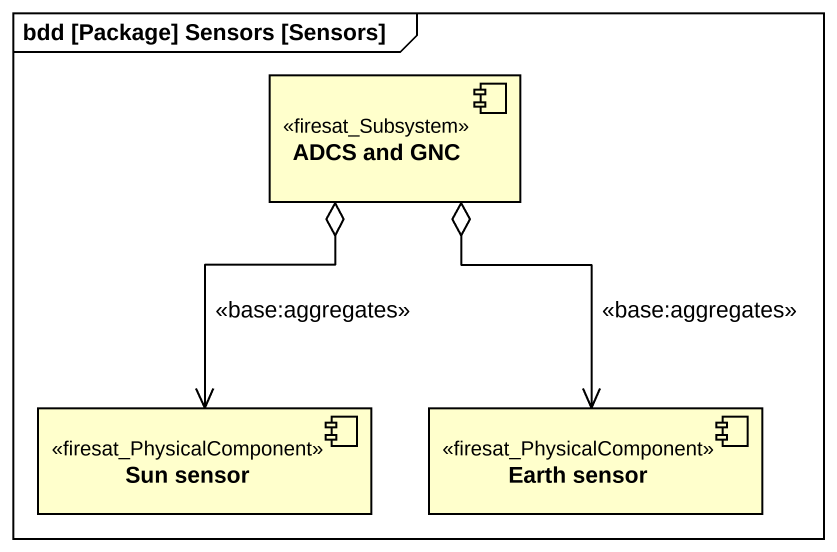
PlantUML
@startuml
mainframe bdd [Package] Sensors [Sensors]
component "ADCS and GNC" as ADCS_and_GNC <<firesat_Subsystem>>
component "Sun sensor" as Sun_sensor <<firesat_PhysicalComponent>>
component "Earth sensor" as Earth_sensor <<firesat_PhysicalComponent>>
ADCS_and_GNC o--> Sun_sensor : <<base:aggregates>>
ADCS_and_GNC o--> Earth_sensor : <<base:aggregates>>
@enduml
